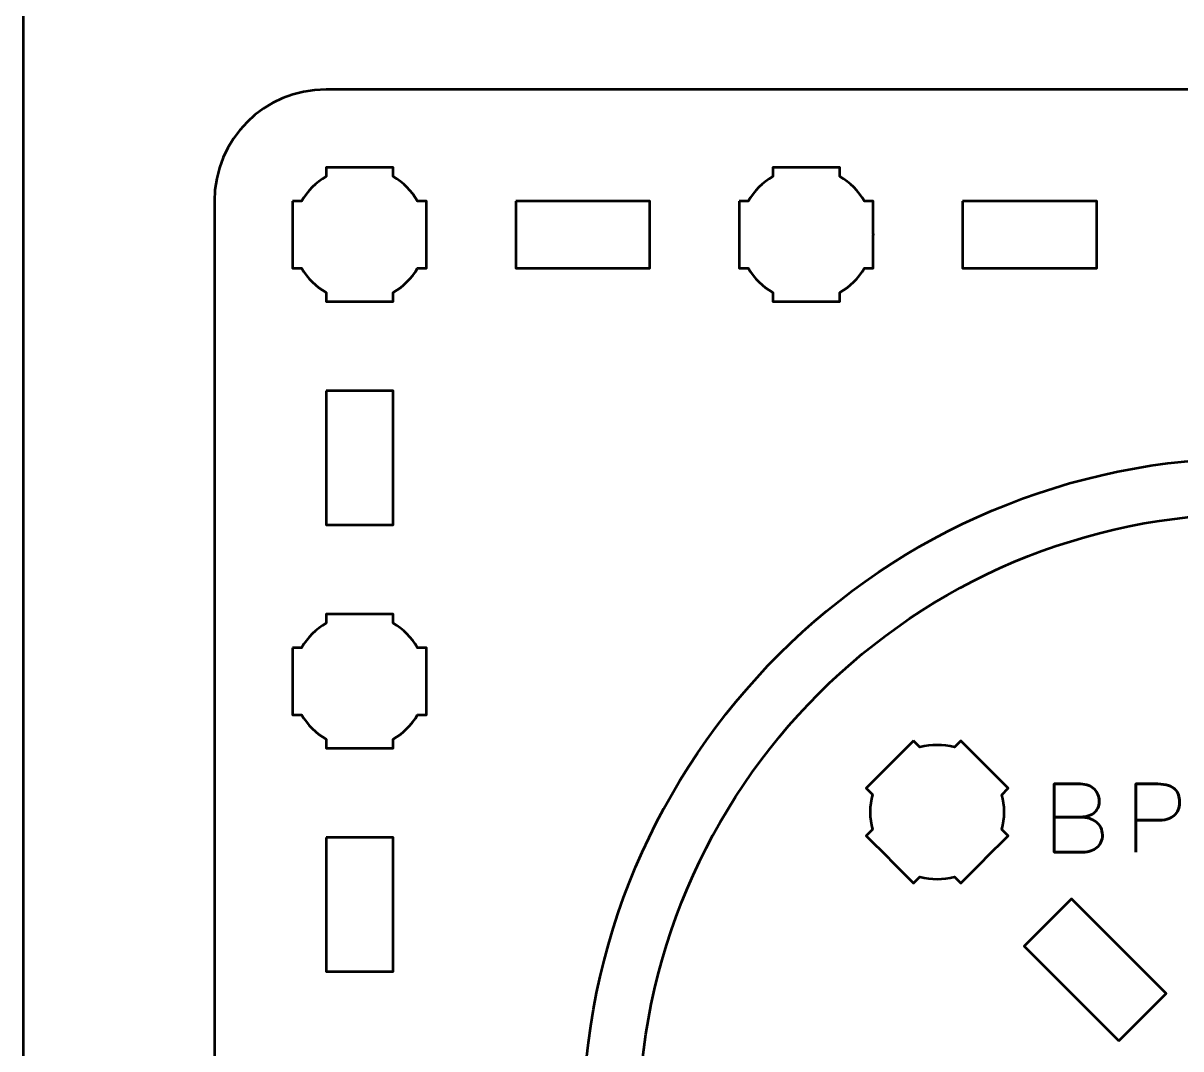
# Model space of a CAD drawing. Header units: centimetres. Extents: x -21 to 0, y -29.7 to 0.
# Drawn here: x -21 to -15.82, y -15.12 to -10.53 of the extents above; entities that cross this region are included whole.
import ezdxf

# ---------------------------------------------------------------- set-up
doc = ezdxf.new("R2010")
doc.units = ezdxf.units.CM
doc.header["$MEASUREMENT"] = 0
doc.layers.add('Layer 1', color=7, linetype='Continuous')

msp = doc.modelspace()

# ---------------------------------------------------------------- linework, layer by layer
at = {"layer": 'Layer 1', "color": 3, "lineweight": 53}
for centre, major_axis in [((-15.49369, -15.47442), (0, 3)), ((-15.49368, -15.47441), (0, 2.75))]:
    msp.add_ellipse(centre, major_axis=major_axis, ratio=1, dxfattribs=at)
at = {"layer": 'Layer 1', "color": 1, "lineweight": 53}
msp.add_open_spline([(-21.00003, -29.19995), (-21.00003, -29.19995), (-21.00003, -1.69992), (-21.00003, -1.69992), (-21.00003, -1.69992), (-21.00003, -1.61709), (-20.93286, -1.54992), (-20.85003, -1.54992), (-20.85003, -1.54992), (-20.7672, -1.54992), (-20.70003, -1.48275), (-20.70003, -1.39992), (-20.70003, -1.39992), (-20.70003, -1.31709), (-20.7672, -1.24992), (-20.85003, -1.24992), (-20.85003, -1.24992), (-20.93286, -1.24992), (-21.00003, -1.18275), (-21.00003, -1.09992), (-21.00003, -1.09992), (-21.00003, -1.09992), (-21.00003, -0.49992), (-21.00003, -0.49992), (-21.00003, -0.49992), (-21.00003, -0.22295), (-20.77694, 0.00004), (-20.49994, 0.00004), (-20.49994, 0.00004), (-20.49994, 0.00004), (-0.50008, 0.00004), (-0.50008, 0.00004), (-0.50008, 0.00004), (-0.22294, 0.00004), (0.00002, -0.22295), (0.00002, -0.49992), (0.00002, -0.49992), (0.00002, -0.49992), (0.00002, -29.19995), (0.00002, -29.19995), (0.00002, -29.19995), (0.00002, -29.47695), (-0.22294, -29.70004), (-0.50008, -29.70004), (-0.50008, -29.70004), (-0.50008, -29.70004), (-20.49994, -29.70004), (-20.49994, -29.70004), (-20.49994, -29.70004), (-20.77694, -29.70004), (-21.00003, -29.47695), (-21.00003, -29.19995)], degree=3, knots=[0, 0, 0, 0, 0.0769231, 0.0769231, 0.0769231, 0.0769231, 0.1538462, 0.1538462, 0.1538462, 0.1538462, 0.2307692, 0.2307692, 0.2307692, 0.2307692, 0.3076923, 0.3076923, 0.3076923, 0.3076923, 0.3846154, 0.3846154, 0.3846154, 0.3846154, 0.4615385, 0.4615385, 0.4615385, 0.4615385, 0.5384615, 0.5384615, 0.5384615, 0.5384615, 0.6153846, 0.6153846, 0.6153846, 0.6153846, 0.6923077, 0.6923077, 0.6923077, 0.6923077, 0.7692308, 0.7692308, 0.7692308, 0.7692308, 0.8461538, 0.8461538, 0.8461538, 0.8461538, 0.9230769, 0.9230769, 0.9230769, 0.9230769, 1, 1, 1, 1], dxfattribs=at)
at = {"layer": 'Layer 1', "color": 3, "lineweight": 53}
msp.add_open_spline([(-19.64363, -10.82436), (-19.64363, -10.82436), (-11.34373, -10.82436), (-11.34373, -10.82436), (-11.34373, -10.82436), (-11.06673, -10.82436), (-10.84363, -11.04746), (-10.84363, -11.32446), (-10.84363, -11.32446), (-10.84363, -11.32446), (-10.84363, -19.62436), (-10.84363, -19.62436), (-10.84363, -19.62436), (-10.84363, -19.90136), (-11.06673, -20.12446), (-11.34373, -20.12446), (-11.34373, -20.12446), (-11.34373, -20.12446), (-19.64363, -20.12446), (-19.64363, -20.12446), (-19.64363, -20.12446), (-19.92063, -20.12446), (-20.14373, -19.90136), (-20.14373, -19.62436), (-20.14373, -19.62436), (-20.14373, -19.62436), (-20.14373, -11.32446), (-20.14373, -11.32446), (-20.14373, -11.32446), (-20.14373, -11.04746), (-19.92063, -10.82436), (-19.64363, -10.82436)], degree=3, knots=[0, 0, 0, 0, 0.125, 0.125, 0.125, 0.125, 0.25, 0.25, 0.25, 0.25, 0.375, 0.375, 0.375, 0.375, 0.5, 0.5, 0.5, 0.5, 0.625, 0.625, 0.625, 0.625, 0.75, 0.75, 0.75, 0.75, 0.875, 0.875, 0.875, 0.875, 1, 1, 1, 1], dxfattribs=at)
at = {"layer": 'Layer 1', "lineweight": 53}
for points, knots in [([(-19.79369, -11.32438), (-19.79369, -11.32438), (-19.75349, -11.32438), (-19.75349, -11.32438), (-19.75349, -11.32438), (-19.72716, -11.27886), (-19.6892, -11.24093), (-19.64369, -11.2146), (-19.64369, -11.2146), (-19.64369, -11.2146), (-19.64369, -11.17438), (-19.64369, -11.17438), (-19.64369, -11.17438), (-19.64369, -11.17438), (-19.34369, -11.17438), (-19.34369, -11.17438), (-19.34369, -11.17438), (-19.34369, -11.17438), (-19.34369, -11.21457), (-19.34369, -11.21457), (-19.34369, -11.21457), (-19.29816, -11.2409), (-19.26017, -11.27885), (-19.23381, -11.32438), (-19.23381, -11.32438), (-19.23381, -11.32438), (-19.19369, -11.32438), (-19.19369, -11.32438), (-19.19369, -11.32438), (-19.19369, -11.32438), (-19.19369, -11.4698), (-19.19369, -11.4698), (-19.19369, -11.4698), (-19.19369, -11.4698), (-19.19363, -11.47445), (-19.19363, -11.47445), (-19.19363, -11.47445), (-19.19363, -11.47445), (-19.19369, -11.47909), (-19.19369, -11.47909), (-19.19369, -11.47909), (-19.19369, -11.47909), (-19.19369, -11.62438), (-19.19369, -11.62438), (-19.19369, -11.62438), (-19.19369, -11.62438), (-19.23376, -11.62438), (-19.23376, -11.62438), (-19.23376, -11.62438), (-19.26011, -11.66995), (-19.29811, -11.70796), (-19.34369, -11.73432), (-19.34369, -11.73432), (-19.34369, -11.73432), (-19.34369, -11.77438), (-19.34369, -11.77438), (-19.34369, -11.77438), (-19.34369, -11.77438), (-19.48697, -11.77438), (-19.48697, -11.77438), (-19.48697, -11.77438), (-19.48697, -11.77438), (-19.49364, -11.77446), (-19.49364, -11.77446), (-19.49364, -11.77446), (-19.49364, -11.77446), (-19.50032, -11.77438), (-19.50032, -11.77438), (-19.50032, -11.77438), (-19.50032, -11.77438), (-19.64369, -11.77438), (-19.64369, -11.77438), (-19.64369, -11.77438), (-19.64369, -11.77438), (-19.64369, -11.73428), (-19.64369, -11.73428), (-19.64369, -11.73428), (-19.68923, -11.70792), (-19.72721, -11.66993), (-19.75354, -11.62438), (-19.75354, -11.62438), (-19.75354, -11.62438), (-19.79369, -11.62438), (-19.79369, -11.62438), (-19.79369, -11.62438), (-19.79369, -11.62438), (-19.79369, -11.32438), (-19.79369, -11.32438)], [0, 0, 0, 0, 0.0454545, 0.0454545, 0.0454545, 0.0454545, 0.0909091, 0.0909091, 0.0909091, 0.0909091, 0.1363636, 0.1363636, 0.1363636, 0.1363636, 0.1818182, 0.1818182, 0.1818182, 0.1818182, 0.2272727, 0.2272727, 0.2272727, 0.2272727, 0.2727273, 0.2727273, 0.2727273, 0.2727273, 0.3181818, 0.3181818, 0.3181818, 0.3181818, 0.3636364, 0.3636364, 0.3636364, 0.3636364, 0.4090909, 0.4090909, 0.4090909, 0.4090909, 0.4545455, 0.4545455, 0.4545455, 0.4545455, 0.5, 0.5, 0.5, 0.5, 0.5454545, 0.5454545, 0.5454545, 0.5454545, 0.5909091, 0.5909091, 0.5909091, 0.5909091, 0.6363636, 0.6363636, 0.6363636, 0.6363636, 0.6818182, 0.6818182, 0.6818182, 0.6818182, 0.7272727, 0.7272727, 0.7272727, 0.7272727, 0.7727273, 0.7727273, 0.7727273, 0.7727273, 0.8181818, 0.8181818, 0.8181818, 0.8181818, 0.8636364, 0.8636364, 0.8636364, 0.8636364, 0.9090909, 0.9090909, 0.9090909, 0.9090909, 0.9545455, 0.9545455, 0.9545455, 0.9545455, 1, 1, 1, 1]), ([(-17.79369, -11.32438), (-17.79369, -11.32438), (-17.75349, -11.32438), (-17.75349, -11.32438), (-17.75349, -11.32438), (-17.72716, -11.27886), (-17.6892, -11.24093), (-17.64369, -11.2146), (-17.64369, -11.2146), (-17.64369, -11.2146), (-17.64369, -11.17438), (-17.64369, -11.17438), (-17.64369, -11.17438), (-17.64369, -11.17438), (-17.34369, -11.17438), (-17.34369, -11.17438), (-17.34369, -11.17438), (-17.34369, -11.17438), (-17.34369, -11.21457), (-17.34369, -11.21457), (-17.34369, -11.21457), (-17.29816, -11.2409), (-17.26017, -11.27885), (-17.23381, -11.32438), (-17.23381, -11.32438), (-17.23381, -11.32438), (-17.19369, -11.32438), (-17.19369, -11.32438), (-17.19369, -11.32438), (-17.19369, -11.32438), (-17.19369, -11.4698), (-17.19369, -11.4698), (-17.19369, -11.4698), (-17.19369, -11.4698), (-17.19363, -11.47445), (-17.19363, -11.47445), (-17.19363, -11.47445), (-17.19363, -11.47445), (-17.19369, -11.47909), (-17.19369, -11.47909), (-17.19369, -11.47909), (-17.19369, -11.47909), (-17.19369, -11.62438), (-17.19369, -11.62438), (-17.19369, -11.62438), (-17.19369, -11.62438), (-17.23376, -11.62438), (-17.23376, -11.62438), (-17.23376, -11.62438), (-17.26011, -11.66995), (-17.29811, -11.70796), (-17.34369, -11.73432), (-17.34369, -11.73432), (-17.34369, -11.73432), (-17.34369, -11.77438), (-17.34369, -11.77438), (-17.34369, -11.77438), (-17.34369, -11.77438), (-17.48697, -11.77438), (-17.48697, -11.77438), (-17.48697, -11.77438), (-17.48697, -11.77438), (-17.49364, -11.77446), (-17.49364, -11.77446), (-17.49364, -11.77446), (-17.49364, -11.77446), (-17.50032, -11.77438), (-17.50032, -11.77438), (-17.50032, -11.77438), (-17.50032, -11.77438), (-17.64369, -11.77438), (-17.64369, -11.77438), (-17.64369, -11.77438), (-17.64369, -11.77438), (-17.64369, -11.73428), (-17.64369, -11.73428), (-17.64369, -11.73428), (-17.68923, -11.70792), (-17.72721, -11.66993), (-17.75354, -11.62438), (-17.75354, -11.62438), (-17.75354, -11.62438), (-17.79369, -11.62438), (-17.79369, -11.62438), (-17.79369, -11.62438), (-17.79369, -11.62438), (-17.79369, -11.32438), (-17.79369, -11.32438)], [0, 0, 0, 0, 0.0454545, 0.0454545, 0.0454545, 0.0454545, 0.0909091, 0.0909091, 0.0909091, 0.0909091, 0.1363636, 0.1363636, 0.1363636, 0.1363636, 0.1818182, 0.1818182, 0.1818182, 0.1818182, 0.2272727, 0.2272727, 0.2272727, 0.2272727, 0.2727273, 0.2727273, 0.2727273, 0.2727273, 0.3181818, 0.3181818, 0.3181818, 0.3181818, 0.3636364, 0.3636364, 0.3636364, 0.3636364, 0.4090909, 0.4090909, 0.4090909, 0.4090909, 0.4545455, 0.4545455, 0.4545455, 0.4545455, 0.5, 0.5, 0.5, 0.5, 0.5454545, 0.5454545, 0.5454545, 0.5454545, 0.5909091, 0.5909091, 0.5909091, 0.5909091, 0.6363636, 0.6363636, 0.6363636, 0.6363636, 0.6818182, 0.6818182, 0.6818182, 0.6818182, 0.7272727, 0.7272727, 0.7272727, 0.7272727, 0.7727273, 0.7727273, 0.7727273, 0.7727273, 0.8181818, 0.8181818, 0.8181818, 0.8181818, 0.8636364, 0.8636364, 0.8636364, 0.8636364, 0.9090909, 0.9090909, 0.9090909, 0.9090909, 0.9545455, 0.9545455, 0.9545455, 0.9545455, 1, 1, 1, 1]), ([(-18.79368, -11.32446), (-18.79368, -11.32446), (-18.19368, -11.32446), (-18.19368, -11.32446), (-18.19368, -11.32446), (-18.19368, -11.32446), (-18.19368, -11.62446), (-18.19368, -11.62446), (-18.19368, -11.62446), (-18.19368, -11.62446), (-18.79368, -11.62446), (-18.79368, -11.62446), (-18.79368, -11.62446), (-18.79368, -11.62446), (-18.79368, -11.32446), (-18.79368, -11.32446)], [0, 0, 0, 0, 0.25, 0.25, 0.25, 0.25, 0.5, 0.5, 0.5, 0.5, 0.75, 0.75, 0.75, 0.75, 1, 1, 1, 1]), ([(-16.79372, -11.32446), (-16.79372, -11.32446), (-16.19371, -11.32446), (-16.19371, -11.32446), (-16.19371, -11.32446), (-16.19371, -11.32446), (-16.19371, -11.62446), (-16.19371, -11.62446), (-16.19371, -11.62446), (-16.19371, -11.62446), (-16.79372, -11.62446), (-16.79372, -11.62446), (-16.79372, -11.62446), (-16.79372, -11.62446), (-16.79372, -11.32446), (-16.79372, -11.32446)], [0, 0, 0, 0, 0.25, 0.25, 0.25, 0.25, 0.5, 0.5, 0.5, 0.5, 0.75, 0.75, 0.75, 0.75, 1, 1, 1, 1]), ([(-19.64363, -12.17441), (-19.64363, -12.17441), (-19.34363, -12.17441), (-19.34363, -12.17441), (-19.34363, -12.17441), (-19.34363, -12.17441), (-19.34363, -12.77441), (-19.34363, -12.77441), (-19.34363, -12.77441), (-19.34363, -12.77441), (-19.64363, -12.77441), (-19.64363, -12.77441), (-19.64363, -12.77441), (-19.64363, -12.77441), (-19.64363, -12.17441), (-19.64363, -12.17441)], [0, 0, 0, 0, 0.25, 0.25, 0.25, 0.25, 0.5, 0.5, 0.5, 0.5, 0.75, 0.75, 0.75, 0.75, 1, 1, 1, 1]), ([(-19.79369, -13.32438), (-19.79369, -13.32438), (-19.75349, -13.32438), (-19.75349, -13.32438), (-19.75349, -13.32438), (-19.72716, -13.27886), (-19.6892, -13.24093), (-19.64369, -13.2146), (-19.64369, -13.2146), (-19.64369, -13.2146), (-19.64369, -13.17438), (-19.64369, -13.17438), (-19.64369, -13.17438), (-19.64369, -13.17438), (-19.34369, -13.17438), (-19.34369, -13.17438), (-19.34369, -13.17438), (-19.34369, -13.17438), (-19.34369, -13.21457), (-19.34369, -13.21457), (-19.34369, -13.21457), (-19.29816, -13.2409), (-19.26017, -13.27885), (-19.23381, -13.32438), (-19.23381, -13.32438), (-19.23381, -13.32438), (-19.19369, -13.32438), (-19.19369, -13.32438), (-19.19369, -13.32438), (-19.19369, -13.32438), (-19.19369, -13.4698), (-19.19369, -13.4698), (-19.19369, -13.4698), (-19.19369, -13.4698), (-19.19363, -13.47445), (-19.19363, -13.47445), (-19.19363, -13.47445), (-19.19363, -13.47445), (-19.19369, -13.47909), (-19.19369, -13.47909), (-19.19369, -13.47909), (-19.19369, -13.47909), (-19.19369, -13.62438), (-19.19369, -13.62438), (-19.19369, -13.62438), (-19.19369, -13.62438), (-19.23376, -13.62438), (-19.23376, -13.62438), (-19.23376, -13.62438), (-19.26011, -13.66995), (-19.29811, -13.70796), (-19.34369, -13.73432), (-19.34369, -13.73432), (-19.34369, -13.73432), (-19.34369, -13.77438), (-19.34369, -13.77438), (-19.34369, -13.77438), (-19.34369, -13.77438), (-19.48697, -13.77438), (-19.48697, -13.77438), (-19.48697, -13.77438), (-19.48697, -13.77438), (-19.49364, -13.77446), (-19.49364, -13.77446), (-19.49364, -13.77446), (-19.49364, -13.77446), (-19.50032, -13.77438), (-19.50032, -13.77438), (-19.50032, -13.77438), (-19.50032, -13.77438), (-19.64369, -13.77438), (-19.64369, -13.77438), (-19.64369, -13.77438), (-19.64369, -13.77438), (-19.64369, -13.73428), (-19.64369, -13.73428), (-19.64369, -13.73428), (-19.68923, -13.70792), (-19.72721, -13.66993), (-19.75354, -13.62438), (-19.75354, -13.62438), (-19.75354, -13.62438), (-19.79369, -13.62438), (-19.79369, -13.62438), (-19.79369, -13.62438), (-19.79369, -13.62438), (-19.79369, -13.32438), (-19.79369, -13.32438)], [0, 0, 0, 0, 0.0454545, 0.0454545, 0.0454545, 0.0454545, 0.0909091, 0.0909091, 0.0909091, 0.0909091, 0.1363636, 0.1363636, 0.1363636, 0.1363636, 0.1818182, 0.1818182, 0.1818182, 0.1818182, 0.2272727, 0.2272727, 0.2272727, 0.2272727, 0.2727273, 0.2727273, 0.2727273, 0.2727273, 0.3181818, 0.3181818, 0.3181818, 0.3181818, 0.3636364, 0.3636364, 0.3636364, 0.3636364, 0.4090909, 0.4090909, 0.4090909, 0.4090909, 0.4545455, 0.4545455, 0.4545455, 0.4545455, 0.5, 0.5, 0.5, 0.5, 0.5454545, 0.5454545, 0.5454545, 0.5454545, 0.5909091, 0.5909091, 0.5909091, 0.5909091, 0.6363636, 0.6363636, 0.6363636, 0.6363636, 0.6818182, 0.6818182, 0.6818182, 0.6818182, 0.7272727, 0.7272727, 0.7272727, 0.7272727, 0.7727273, 0.7727273, 0.7727273, 0.7727273, 0.8181818, 0.8181818, 0.8181818, 0.8181818, 0.8636364, 0.8636364, 0.8636364, 0.8636364, 0.9090909, 0.9090909, 0.9090909, 0.9090909, 0.9545455, 0.9545455, 0.9545455, 0.9545455, 1, 1, 1, 1]), ([(-17.01398, -13.74198), (-17.01398, -13.74198), (-16.98555, -13.7704), (-16.98555, -13.7704), (-16.98555, -13.7704), (-16.93475, -13.75683), (-16.88109, -13.75685), (-16.83029, -13.77042), (-16.83029, -13.77042), (-16.83029, -13.77042), (-16.80185, -13.74198), (-16.80185, -13.74198), (-16.80185, -13.74198), (-16.80185, -13.74198), (-16.58972, -13.95411), (-16.58972, -13.95411), (-16.58972, -13.95411), (-16.58972, -13.95411), (-16.61813, -13.98253), (-16.61813, -13.98253), (-16.61813, -13.98253), (-16.60456, -14.03334), (-16.60453, -14.08704), (-16.61808, -14.13787), (-16.61808, -14.13787), (-16.61808, -14.13787), (-16.58972, -14.16624), (-16.58972, -14.16624), (-16.58972, -14.16624), (-16.58972, -14.16624), (-16.69254, -14.26907), (-16.69254, -14.26907), (-16.69254, -14.26907), (-16.69254, -14.26907), (-16.69579, -14.2724), (-16.69579, -14.2724), (-16.69579, -14.2724), (-16.69579, -14.2724), (-16.69911, -14.27564), (-16.69911, -14.27564), (-16.69911, -14.27564), (-16.69911, -14.27564), (-16.80185, -14.37837), (-16.80185, -14.37837), (-16.80185, -14.37837), (-16.80185, -14.37837), (-16.83018, -14.35004), (-16.83018, -14.35004), (-16.83018, -14.35004), (-16.88104, -14.36363), (-16.93478, -14.36364), (-16.98565, -14.35005), (-16.98565, -14.35005), (-16.98565, -14.35005), (-17.01398, -14.37837), (-17.01398, -14.37837), (-17.01398, -14.37837), (-17.01398, -14.37837), (-17.11529, -14.27706), (-17.11529, -14.27706), (-17.11529, -14.27706), (-17.11529, -14.27706), (-17.12007, -14.2724), (-17.12007, -14.2724), (-17.12007, -14.2724), (-17.12007, -14.2724), (-17.12473, -14.26762), (-17.12473, -14.26762), (-17.12473, -14.26762), (-17.12473, -14.26762), (-17.22611, -14.16624), (-17.22611, -14.16624), (-17.22611, -14.16624), (-17.22611, -14.16624), (-17.19776, -14.13789), (-17.19776, -14.13789), (-17.19776, -14.13789), (-17.21132, -14.08704), (-17.21131, -14.03333), (-17.19772, -13.9825), (-17.19772, -13.9825), (-17.19772, -13.9825), (-17.22611, -13.95411), (-17.22611, -13.95411), (-17.22611, -13.95411), (-17.22611, -13.95411), (-17.01398, -13.74198), (-17.01398, -13.74198)], [0, 0, 0, 0, 0.0454545, 0.0454545, 0.0454545, 0.0454545, 0.0909091, 0.0909091, 0.0909091, 0.0909091, 0.1363636, 0.1363636, 0.1363636, 0.1363636, 0.1818182, 0.1818182, 0.1818182, 0.1818182, 0.2272727, 0.2272727, 0.2272727, 0.2272727, 0.2727273, 0.2727273, 0.2727273, 0.2727273, 0.3181818, 0.3181818, 0.3181818, 0.3181818, 0.3636364, 0.3636364, 0.3636364, 0.3636364, 0.4090909, 0.4090909, 0.4090909, 0.4090909, 0.4545455, 0.4545455, 0.4545455, 0.4545455, 0.5, 0.5, 0.5, 0.5, 0.5454545, 0.5454545, 0.5454545, 0.5454545, 0.5909091, 0.5909091, 0.5909091, 0.5909091, 0.6363636, 0.6363636, 0.6363636, 0.6363636, 0.6818182, 0.6818182, 0.6818182, 0.6818182, 0.7272727, 0.7272727, 0.7272727, 0.7272727, 0.7727273, 0.7727273, 0.7727273, 0.7727273, 0.8181818, 0.8181818, 0.8181818, 0.8181818, 0.8636364, 0.8636364, 0.8636364, 0.8636364, 0.9090909, 0.9090909, 0.9090909, 0.9090909, 0.9545455, 0.9545455, 0.9545455, 0.9545455, 1, 1, 1, 1]), ([(-19.64363, -14.17437), (-19.64363, -14.17437), (-19.34363, -14.17437), (-19.34363, -14.17437), (-19.34363, -14.17437), (-19.34363, -14.17437), (-19.34363, -14.77438), (-19.34363, -14.77438), (-19.34363, -14.77438), (-19.34363, -14.77438), (-19.64363, -14.77438), (-19.64363, -14.77438), (-19.64363, -14.77438), (-19.64363, -14.77438), (-19.64363, -14.17437), (-19.64363, -14.17437)], [0, 0, 0, 0, 0.25, 0.25, 0.25, 0.25, 0.5, 0.5, 0.5, 0.5, 0.75, 0.75, 0.75, 0.75, 1, 1, 1, 1]), ([(-16.09476, -15.08555), (-16.09476, -15.08555), (-16.51903, -14.66128), (-16.51903, -14.66128), (-16.51903, -14.66128), (-16.51903, -14.66128), (-16.3069, -14.44915), (-16.3069, -14.44915), (-16.3069, -14.44915), (-16.3069, -14.44915), (-15.88263, -14.87342), (-15.88263, -14.87342), (-15.88263, -14.87342), (-15.88263, -14.87342), (-16.09476, -15.08555), (-16.09476, -15.08555)], [0, 0, 0, 0, 0.25, 0.25, 0.25, 0.25, 0.5, 0.5, 0.5, 0.5, 0.75, 0.75, 0.75, 0.75, 1, 1, 1, 1])]:
    msp.add_open_spline(points, degree=3, knots=knots, dxfattribs=at)
at = {"layer": 'Layer 1', "color": 5, "lineweight": 53}
for points, knots in [([(-16.38414, -14.08273), (-16.38414, -14.08273), (-16.26688, -14.08273), (-16.26688, -14.08273), (-16.26688, -14.08273), (-16.25164, -14.08266), (-16.23866, -14.08055), (-16.22772, -14.07638), (-16.22772, -14.07638), (-16.21685, -14.07229), (-16.20804, -14.06672), (-16.20119, -14.05973), (-16.20119, -14.05973), (-16.19435, -14.05275), (-16.18941, -14.04485), (-16.1863, -14.0361), (-16.1863, -14.0361), (-16.18327, -14.02742), (-16.18186, -14.01839), (-16.18221, -14.00908), (-16.18221, -14.00908), (-16.18264, -13.99976), (-16.18461, -13.99073), (-16.18814, -13.98191), (-16.18814, -13.98191), (-16.1916, -13.97309), (-16.19682, -13.96512), (-16.20366, -13.95799), (-16.20366, -13.95799), (-16.2105, -13.95087), (-16.21904, -13.94522), (-16.22941, -13.94106), (-16.22941, -13.94106), (-16.23979, -13.93683), (-16.25199, -13.93464), (-16.26603, -13.93457), (-16.26603, -13.93457), (-16.26603, -13.93457), (-16.38414, -13.93457), (-16.38414, -13.93457), (-16.38414, -13.93457), (-16.38414, -13.93457), (-16.38414, -14.23979), (-16.38414, -14.23979), (-16.38414, -14.23979), (-16.38414, -14.23979), (-16.25418, -14.23979), (-16.25418, -14.23979), (-16.25418, -14.23979), (-16.24204, -14.23979), (-16.23075, -14.23803), (-16.22031, -14.23457), (-16.22031, -14.23457), (-16.20987, -14.23104), (-16.20077, -14.22603), (-16.19287, -14.21933), (-16.19287, -14.21933), (-16.18503, -14.2127), (-16.1789, -14.20465), (-16.17452, -14.19513), (-16.17452, -14.19513), (-16.17015, -14.1856), (-16.16789, -14.17481), (-16.16782, -14.16274), (-16.16782, -14.16274), (-16.1681, -14.15061), (-16.17064, -14.13967), (-16.17551, -14.12987), (-16.17551, -14.12987), (-16.18038, -14.12006), (-16.18715, -14.11166), (-16.1959, -14.10461), (-16.1959, -14.10461), (-16.20465, -14.09762), (-16.21509, -14.09219), (-16.22709, -14.08845), (-16.22709, -14.08845), (-16.23908, -14.08471), (-16.25234, -14.08281), (-16.26688, -14.08273), (-16.26688, -14.08273), (-16.25234, -14.08281), (-16.23908, -14.08471), (-16.22709, -14.08845), (-16.22709, -14.08845), (-16.21509, -14.09219), (-16.20465, -14.09762), (-16.1959, -14.10461), (-16.1959, -14.10461), (-16.18715, -14.11166), (-16.18038, -14.12006), (-16.17551, -14.12987), (-16.17551, -14.12987), (-16.17064, -14.13967), (-16.1681, -14.15061), (-16.16782, -14.16274), (-16.16782, -14.16274), (-16.16789, -14.17481), (-16.17015, -14.1856), (-16.17452, -14.19513), (-16.17452, -14.19513), (-16.1789, -14.20465), (-16.18503, -14.2127), (-16.19287, -14.21933), (-16.19287, -14.21933), (-16.20077, -14.22603), (-16.20987, -14.23104), (-16.22031, -14.23457), (-16.22031, -14.23457), (-16.23075, -14.23803), (-16.24204, -14.23979), (-16.25418, -14.23979), (-16.25418, -14.23979), (-16.25418, -14.23979), (-16.38414, -14.23979), (-16.38414, -14.23979), (-16.38414, -14.23979), (-16.38414, -14.23979), (-16.38414, -13.93457), (-16.38414, -13.93457), (-16.38414, -13.93457), (-16.38414, -13.93457), (-16.26603, -13.93457), (-16.26603, -13.93457), (-16.26603, -13.93457), (-16.25199, -13.93464), (-16.23979, -13.93683), (-16.22941, -13.94106), (-16.22941, -13.94106), (-16.21904, -13.94522), (-16.2105, -13.95087), (-16.20366, -13.95799), (-16.20366, -13.95799), (-16.19682, -13.96512), (-16.1916, -13.97309), (-16.18814, -13.98191), (-16.18814, -13.98191), (-16.18461, -13.99073), (-16.18264, -13.99976), (-16.18221, -14.00908), (-16.18221, -14.00908), (-16.18186, -14.01839), (-16.18327, -14.02742), (-16.1863, -14.0361), (-16.1863, -14.0361), (-16.18941, -14.04485), (-16.19435, -14.05275), (-16.20119, -14.05973), (-16.20119, -14.05973), (-16.20804, -14.06672), (-16.21685, -14.07229), (-16.22772, -14.07638), (-16.22772, -14.07638), (-16.23866, -14.08055), (-16.25164, -14.08266), (-16.26688, -14.08273), (-16.26688, -14.08273), (-16.26688, -14.08273), (-16.38414, -14.08273), (-16.38414, -14.08273)], [0, 0, 0, 0, 0.025, 0.025, 0.025, 0.025, 0.05, 0.05, 0.05, 0.05, 0.075, 0.075, 0.075, 0.075, 0.1, 0.1, 0.1, 0.1, 0.125, 0.125, 0.125, 0.125, 0.15, 0.15, 0.15, 0.15, 0.175, 0.175, 0.175, 0.175, 0.2, 0.2, 0.2, 0.2, 0.225, 0.225, 0.225, 0.225, 0.25, 0.25, 0.25, 0.25, 0.275, 0.275, 0.275, 0.275, 0.3, 0.3, 0.3, 0.3, 0.325, 0.325, 0.325, 0.325, 0.35, 0.35, 0.35, 0.35, 0.375, 0.375, 0.375, 0.375, 0.4, 0.4, 0.4, 0.4, 0.425, 0.425, 0.425, 0.425, 0.45, 0.45, 0.45, 0.45, 0.475, 0.475, 0.475, 0.475, 0.5, 0.5, 0.5, 0.5, 0.525, 0.525, 0.525, 0.525, 0.55, 0.55, 0.55, 0.55, 0.575, 0.575, 0.575, 0.575, 0.6, 0.6, 0.6, 0.6, 0.625, 0.625, 0.625, 0.625, 0.65, 0.65, 0.65, 0.65, 0.675, 0.675, 0.675, 0.675, 0.7, 0.7, 0.7, 0.7, 0.725, 0.725, 0.725, 0.725, 0.75, 0.75, 0.75, 0.75, 0.775, 0.775, 0.775, 0.775, 0.8, 0.8, 0.8, 0.8, 0.825, 0.825, 0.825, 0.825, 0.85, 0.85, 0.85, 0.85, 0.875, 0.875, 0.875, 0.875, 0.9, 0.9, 0.9, 0.9, 0.925, 0.925, 0.925, 0.925, 0.95, 0.95, 0.95, 0.95, 0.975, 0.975, 0.975, 0.975, 1, 1, 1, 1]), ([(-16.01796, -14.23979), (-16.01796, -14.23979), (-16.01796, -13.93457), (-16.01796, -13.93457), (-16.01796, -13.93457), (-16.01796, -13.93457), (-15.92059, -13.93457), (-15.92059, -13.93457), (-15.92059, -13.93457), (-15.90112, -13.93464), (-15.88511, -13.93683), (-15.87248, -13.94106), (-15.87248, -13.94106), (-15.85992, -13.94522), (-15.85004, -13.95101), (-15.84291, -13.95835), (-15.84291, -13.95835), (-15.83579, -13.96561), (-15.83071, -13.97394), (-15.8276, -13.98332), (-15.8276, -13.98332), (-15.82457, -13.99271), (-15.82281, -14.00251), (-15.82238, -14.01289), (-15.82238, -14.01289), (-15.82189, -14.02326), (-15.82309, -14.03342), (-15.82591, -14.04329), (-15.82591, -14.04329), (-15.8288, -14.05317), (-15.83367, -14.06213), (-15.84066, -14.07018), (-15.84066, -14.07018), (-15.84757, -14.07822), (-15.85695, -14.08464), (-15.86874, -14.08937), (-15.86874, -14.08937), (-15.88052, -14.09416), (-15.89512, -14.09656), (-15.91255, -14.0967), (-15.91255, -14.0967), (-15.91255, -14.0967), (-16.01796, -14.0967), (-16.01796, -14.0967), (-16.01796, -14.0967), (-16.01796, -14.0967), (-15.91255, -14.0967), (-15.91255, -14.0967), (-15.91255, -14.0967), (-15.89548, -14.09656), (-15.88101, -14.09416), (-15.8693, -14.08937), (-15.8693, -14.08937), (-15.85752, -14.08464), (-15.84813, -14.07822), (-15.84108, -14.07018), (-15.84108, -14.07018), (-15.83409, -14.06213), (-15.82908, -14.05317), (-15.82612, -14.04329), (-15.82612, -14.04329), (-15.82316, -14.03342), (-15.82189, -14.02326), (-15.82238, -14.01289), (-15.82238, -14.01289), (-15.82281, -14.00251), (-15.82457, -13.99271), (-15.82774, -13.98332), (-15.82774, -13.98332), (-15.83085, -13.97394), (-15.83607, -13.96561), (-15.8432, -13.95835), (-15.8432, -13.95835), (-15.85039, -13.95101), (-15.86027, -13.94522), (-15.87283, -13.94106), (-15.87283, -13.94106), (-15.88546, -13.93683), (-15.90133, -13.93464), (-15.92059, -13.93457), (-15.92059, -13.93457), (-15.92059, -13.93457), (-16.01796, -13.93457), (-16.01796, -13.93457), (-16.01796, -13.93457), (-16.01796, -13.93457), (-16.01796, -14.23979), (-16.01796, -14.23979)], [0, 0, 0, 0, 0.0454545, 0.0454545, 0.0454545, 0.0454545, 0.0909091, 0.0909091, 0.0909091, 0.0909091, 0.1363636, 0.1363636, 0.1363636, 0.1363636, 0.1818182, 0.1818182, 0.1818182, 0.1818182, 0.2272727, 0.2272727, 0.2272727, 0.2272727, 0.2727273, 0.2727273, 0.2727273, 0.2727273, 0.3181818, 0.3181818, 0.3181818, 0.3181818, 0.3636364, 0.3636364, 0.3636364, 0.3636364, 0.4090909, 0.4090909, 0.4090909, 0.4090909, 0.4545455, 0.4545455, 0.4545455, 0.4545455, 0.5, 0.5, 0.5, 0.5, 0.5454545, 0.5454545, 0.5454545, 0.5454545, 0.5909091, 0.5909091, 0.5909091, 0.5909091, 0.6363636, 0.6363636, 0.6363636, 0.6363636, 0.6818182, 0.6818182, 0.6818182, 0.6818182, 0.7272727, 0.7272727, 0.7272727, 0.7272727, 0.7727273, 0.7727273, 0.7727273, 0.7727273, 0.8181818, 0.8181818, 0.8181818, 0.8181818, 0.8636364, 0.8636364, 0.8636364, 0.8636364, 0.9090909, 0.9090909, 0.9090909, 0.9090909, 0.9545455, 0.9545455, 0.9545455, 0.9545455, 1, 1, 1, 1])]:
    msp.add_open_spline(points, degree=3, knots=knots, dxfattribs=at)

doc.saveas('drawing.dxf')
